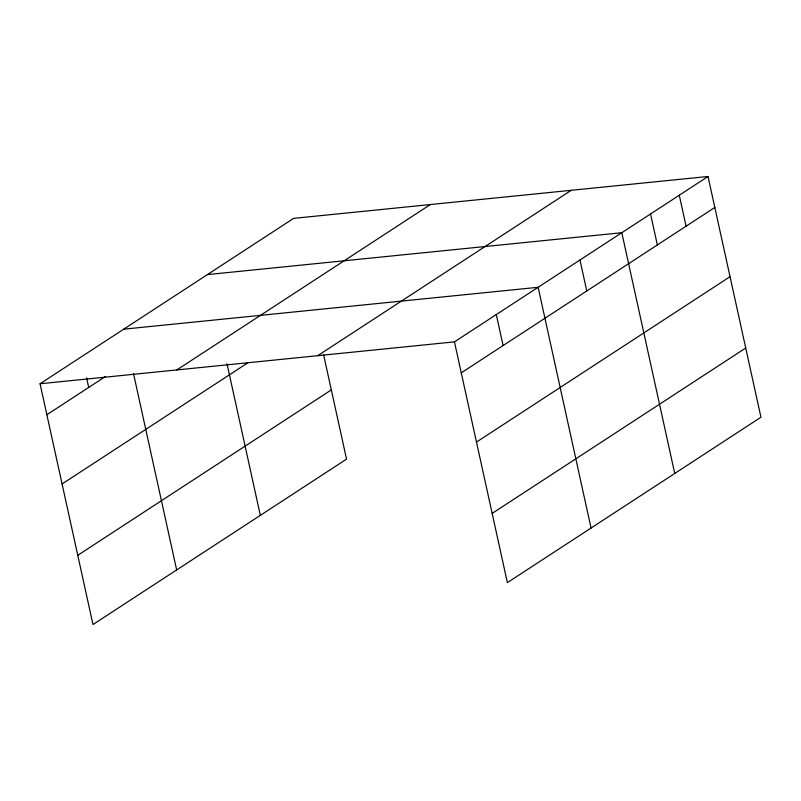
<?xml version="1.0" encoding="UTF-8"?>
<svg xmlns="http://www.w3.org/2000/svg" width="801" height="801" viewBox="0 0 801 801"><rect width="100%" height="100%" fill="white"/><g stroke="black" fill="none" stroke-linecap="round" stroke-linejoin="round"><path stroke-width="1.2" d="M323.624 354.843L346.553 459.133L92.986 624.52L40.05 383.759L293.617 218.373L708.014 176.48L760.95 417.241L507.383 582.627L454.447 341.867L708.014 176.48M46.858 414.738L105.432 376.53M176.801 369.942L430.367 204.545M62.078 483.964L247.909 362.763M317.697 355.694L571.263 190.308M77.767 555.293L331.324 389.897M461.266 372.845L714.822 207.459M476.485 442.072L730.051 276.685M492.164 513.401L745.731 348.014M207.399 274.603L621.806 232.711L674.742 473.471M123.724 329.181L538.132 287.289L591.058 528.049M40.05 383.759L454.447 341.867M679.278 195.224L686.087 226.202M650.542 213.967L657.351 244.946M579.964 260.005L586.773 290.973M496.29 314.583L503.098 345.561M227.033 363.874L260.335 515.363M133.477 373.516L176.661 569.942M86.598 377.922L88.701 387.444"/></g></svg>
